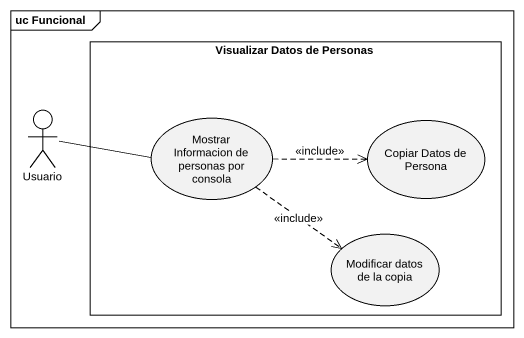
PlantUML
@startuml
mainframe uc Funcional
rectangle "Visualizar Datos de Personas" as Visualizar_Datos_de_Personas {
  usecase "Mostrar Informacion de personas por consola" as Mostrar_Informacion_de
  usecase "Copiar Datos de Persona" as Copiar_Datos_de_Persona
  usecase "Modificar datos de la copia" as Modificar_datos_de_la_copia
}
actor Usuario
Usuario -right- Mostrar_Informacion_de
Mostrar_Informacion_de .right.> Copiar_Datos_de_Persona : <<include>>
Mostrar_Informacion_de ..> Modificar_datos_de_la_copia : <<include>>
@enduml
